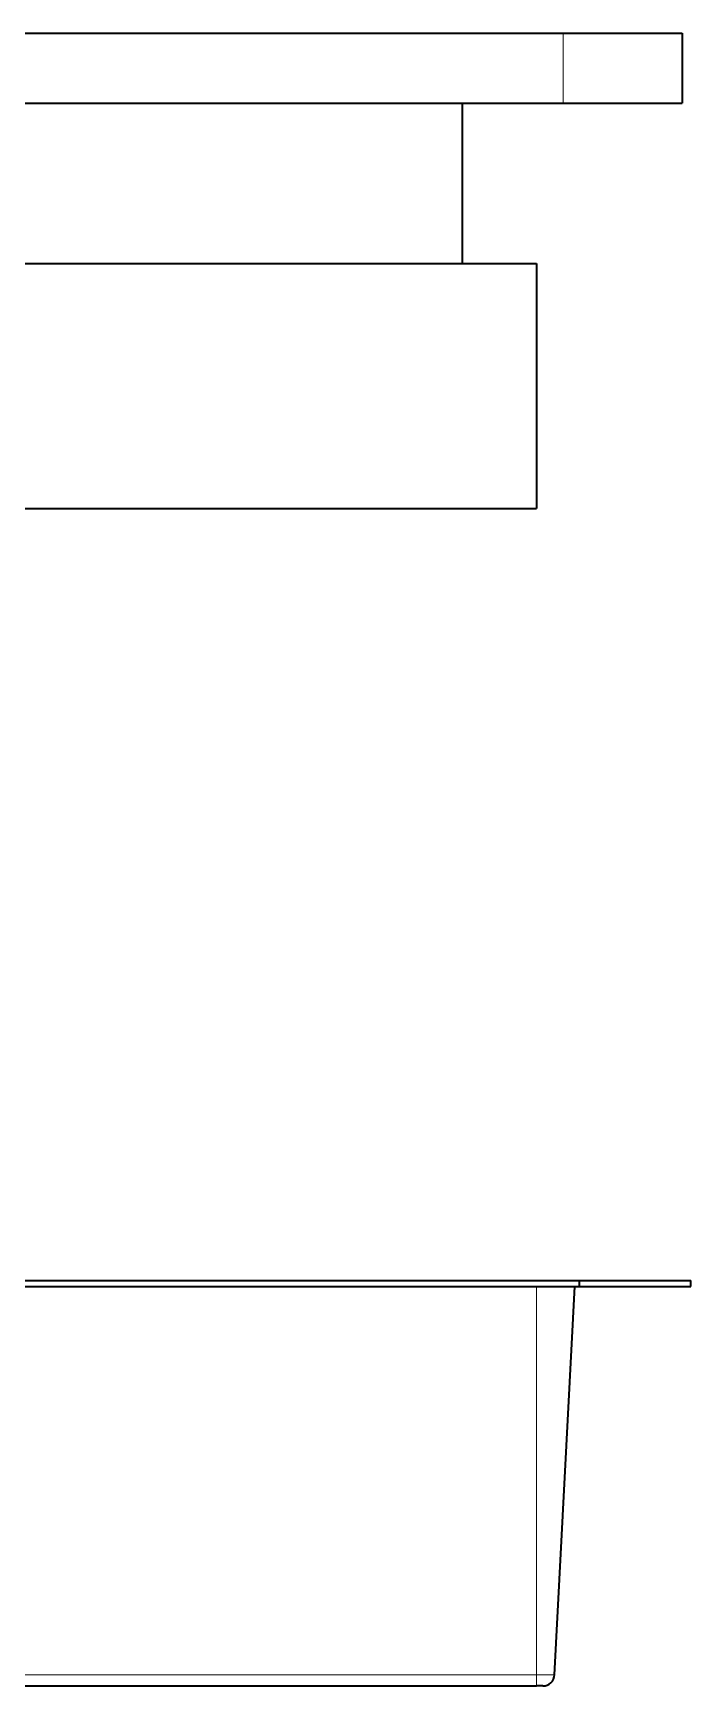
# Model space of a CAD drawing. Extents: x 415 to 970, y 249 to 591.
# Drawn here: x 608.82 to 619.9, y 289.92 to 317.74 of the extents above; entities that cross this region are included whole.
import ezdxf

# ---------------------------------------------------------------- set-up
doc = ezdxf.new("R2010")
doc.units = 0

msp = doc.modelspace()

# ---------------------------------------------------------------- linework, layer by layer
at = {"color": 7, "lineweight": 35}
for p, q in [((596.749, 317.738), (617.749, 317.738)), ((596.749, 316.558), (617.749, 316.558)), ((590.999, 296.744), (618.022, 296.744)), ((590.999, 296.644), (618.022, 296.644))]:
    msp.add_line(p, q, dxfattribs=at)
at = {"color": 7, "lineweight": 35, "ltscale": 0.05}
for p, q in [((617.749, 317.738), (619.749, 317.738)), ((617.749, 316.558), (619.749, 316.558))]:
    msp.add_line(p, q, dxfattribs=at)
at = {"color": 7, "lineweight": 13, "ltscale": 0.0295}
msp.add_line((617.749, 317.738), (617.749, 316.558), dxfattribs=at)
at = {"color": 7, "lineweight": 35, "ltscale": 0.0295}
msp.add_line((619.749, 317.738), (619.749, 316.558), dxfattribs=at)
at = {"color": 7, "lineweight": 35, "ltscale": 0.0675}
msp.add_line((616.049, 316.558), (616.049, 313.858), dxfattribs=at)
at = {"color": 7, "lineweight": 35, "ltscale": 0.4625}
for p, q in [((598.799, 313.858), (617.299, 313.858)), ((598.799, 309.738), (617.299, 309.738)), ((598.799, 289.924), (617.299, 289.924))]:
    msp.add_line(p, q, dxfattribs=at)
at = {"color": 7, "lineweight": 35, "ltscale": 0.103}
msp.add_line((617.299, 313.858), (617.299, 309.738), dxfattribs=at)
at = {"color": 7, "lineweight": 13, "ltscale": 0.163261}
msp.add_line((617.299, 290.113), (617.299, 296.644), dxfattribs=at)
at = {"color": 7, "lineweight": 35, "ltscale": 0.163485}
msp.add_line((617.604, 290.113), (617.946, 296.644), dxfattribs=at)
at = {"color": 7, "lineweight": 35, "ltscale": 0.046916}
for p, q in [((618.022, 296.744), (619.899, 296.744)), ((618.022, 296.644), (619.899, 296.644))]:
    msp.add_line(p, q, dxfattribs=at)
at = {"color": 7, "lineweight": 35, "ltscale": 0.0025}
for p, q in [((618.022, 296.644), (618.022, 296.744)), ((619.899, 296.644), (619.899, 296.744))]:
    msp.add_line(p, q, dxfattribs=at)
at = {"color": 7, "lineweight": 13, "ltscale": 0.4625}
msp.add_line((598.799, 290.113), (617.299, 290.113), dxfattribs=at)
at = {"color": 7, "lineweight": 13, "ltscale": 0.004739}
msp.add_line((617.299, 289.924), (617.299, 290.113), dxfattribs=at)
at = {"color": 7, "lineweight": 13, "ltscale": 0.007622}
msp.add_line((617.604, 290.113), (617.299, 290.113), dxfattribs=at)
at = {"color": 7, "lineweight": 35, "ltscale": 0.002628}
msp.add_line((617.404, 289.924), (617.299, 289.924), dxfattribs=at)
at = {"color": 7, "lineweight": 35}
msp.add_arc((617.404, 290.124), 0.2, 270, 357, dxfattribs=at)

doc.saveas('drawing.dxf')
